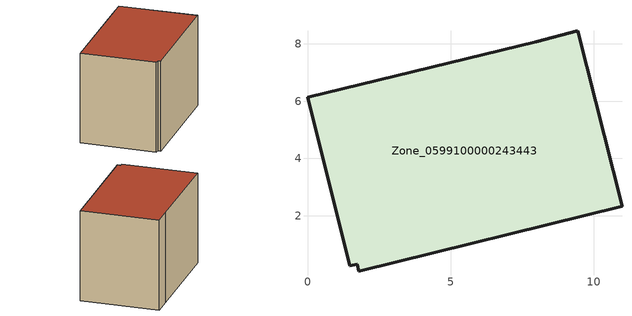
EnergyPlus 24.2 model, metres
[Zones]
Zone_0599100000243443
 floor ground (C_G): 10.98,2.33 1.8,0.06 1.73,0.3 1.48,0.25 0,6.14 7.99,8.08 9.44,8.45 z0
 wall outside (C_F): 10.98,2.33 9.44,8.45 7.99,8.08 0,6.14 1.48,0.25 1.73,0.3 1.8,0.06 10.98,2.33 z0:7.39
 roof outside (C_R): 1.8,0.06 10.98,2.33 9.44,8.45 7.99,8.08 0,6.14 1.48,0.25 1.73,0.3 z7.39
[BUILDING]
Pand.0599100000243443: North Axis=0; Terrain=City; Loads Convergence Tolerance Value=0.04; Temperature Convergence Tolerance Value=0.4; Solar Distribution=FullExterior; Maximum Number of Warmup Days=25; Minimum Number of Warmup Days=1
[Site:Location]
Rotterdam.The.Hague.AP_ZH_NLD Design_Conditions: Latitude=51.96; Longitude=4.45; Time Zone=1; Elevation=-4.5
[SITE:GROUNDTEMPERATURE:BUILDINGSURFACE]
18, 18, 18, 18, 18, 18, 18, 18, 18, 18, 18, 18
[MATERIAL] Thermal Absorptance=0.9; Solar Absorptance=0.7; Visible Absorptance=0.7
Name | Roughness | Thickness | Conductivity | Density | Specific Heat
G.TC.1946-1964 | MediumSmooth | 0.15 | 1 | 540 | 1210
F.TC.1946-1964 | Rough | 0.3 | 0.857143 | 1920 | 840
R.TC.1946-1964 | MediumRough | 0.2 | 0.235294 | 1500 | 1000
[CONSTRUCTION]
C_G: G.TC.1946-1964
C_F: F.TC.1946-1964
C_R: R.TC.1946-1964
[ZONE]
Zone_0599100000243443: Type=1; Multiplier=1; Ceiling Height=Autocalculate; Volume=Autocalculate; Floor Area=autocalculate; Part of Total Floor Area=Yes
[ZONEINFILTRATION:DESIGNFLOWRATE]
Infil_Zone_0599100000243443: Zone or ZoneList or Space or SpaceList=Zone_0599100000243443; Schedule=AlwaysOn; Design Flow Rate Calculation Method=Flow/Area; Flow Rate per Floor Area=0.003; Constant Term Coefficient=1; Temperature Term Coefficient=0; Velocity Term Coefficient=0; Velocity Squared Term Coefficient=0
[HVACTEMPLATE:ZONE:IDEALLOADSAIRSYSTEM]
Zone_0599100000243443: Maximum Heating Supply Air Temperature=50; Minimum Cooling Supply Air Temperature=13; Maximum Heating Supply Air Humidity Ratio=0.0156; Minimum Cooling Supply Air Humidity Ratio=0.0077; Heating Limit=NoLimit; Cooling Limit=NoLimit; Dehumidification Control Type=ConstantSensibleHeatRatio; Cooling Sensible Heat Ratio=0.7; Dehumidification Setpoint=60; Humidification Control Type=None; Humidification Setpoint=30; Outdoor Air Method=None; Outdoor Air Flow Rate per Person=0.00944; Outdoor Air Flow Rate per Zone Floor Area=0; Outdoor Air Flow Rate per Zone=0; Demand Controlled Ventilation Type=None; Outdoor Air Economizer Type=NoEconomizer; Heat Recovery Type=None; Sensible Heat Recovery Effectiveness=0.7; Latent Heat Recovery Effectiveness=0.65
[ZONECONTROL:THERMOSTAT]
ThermostatControl_Zone_0599100000243443: Zone or ZoneList=Zone_0599100000243443; Control Type Schedule=DualSetpointControlType; Control 1=Thermostat_Zone_0599100000243443; Temperature Difference Between Cutout And Setpoint=0
[THERMOSTATSETPOINT:DUALSETPOINT]
Thermostat_Zone_0599100000243443: Heating Setpoint Temperature Schedule=HeatingSetpoint_Zone_0599100000243443; Cooling Setpoint Temperature Schedule=CoolingSetpoint_Zone_0599100000243443
[SCHEDULE:COMPACT]
HeatingSetpoint_Zone_0599100000243443: Through: 12/31, For: AllDays, Until: 24:00, 21
CoolingSetpoint_Zone_0599100000243443: Through: 12/31, For: AllDays, Until: 24:00, 24
DualSetpointControlType: Through: 12/31, For: AllDays, Until: 24:00, 4
AlwaysOn: Through: 12/31, For: AllDays, Until: 24:00, 1
